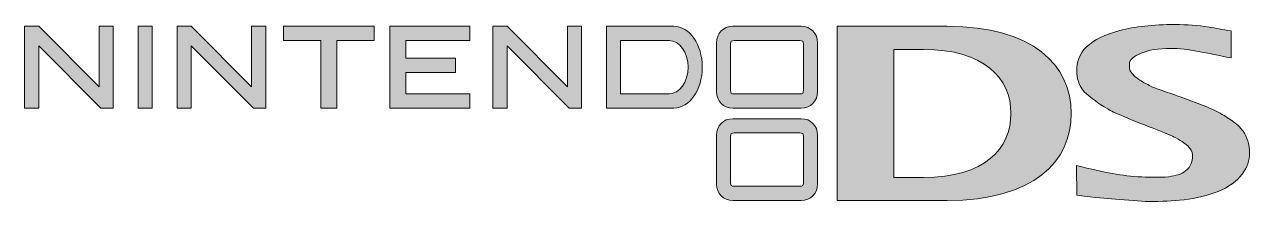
# Model space of a CAD drawing. Header units: millimetres. Extents: x 0 to 69.4, y -10 to 0.
import ezdxf

# ---------------------------------------------------------------- set-up
doc = ezdxf.new("R2010")
doc.units = ezdxf.units.MM
doc.header["$MEASUREMENT"] = 0
doc.layers.add('Layer 1', color=7, linetype='Continuous', lineweight=0)

# ---------------------------------------------------------------- blocks, each defined once
blk = doc.blocks.new('Block_0')
at = {"layer": 'Layer 1', "true_color": 0x010101, "transparency": 33554687}
h = blk.add_hatch(color=18, dxfattribs=at)
h.dxf.hatch_style = 2
edge = h.paths.add_edge_path()
edge.add_spline(control_points=[(59.587, -9.639), (59.587, -8.866), (59.565, -8.602), (59.565, -7.964), (61.255, -8.383), (62.078, -8.559), (63.261, -8.612), (63.72, -8.633), (64.553, -8.656), (64.939, -8.575), (65.324, -8.495), (65.576, -8.45), (65.849, -8.177), (66.122, -7.903), (66.143, -7.578), (66.143, -7.372), (66.143, -7.166), (66.003, -7.023), (65.922, -6.922), (65.789, -6.769), (65.544, -6.599), (65.192, -6.411), (64.768, -6.167), (63.541, -5.752), (62.238, -5.193), (61.783, -5.015), (61.482, -4.87), (61.334, -4.761), (60.782, -4.472), (60.377, -4.116), (60.118, -3.896), (59.858, -3.676), (59.757, -3.445), (59.677, -3.215), (59.599, -2.993), (59.579, -2.863), (59.579, -2.61), (59.579, -2.159), (59.704, -1.663), (60.127, -1.265), (60.551, -0.867), (61.181, -0.558), (62.018, -0.335), (62.856, -0.112), (63.9, 0), (65.149, 0), (65.864, 0), (66.379, -0.043), (67.082, -0.146), (67.457, -0.201), (67.799, -0.296), (68.326, -0.36), (68.326, -0.886), (68.321, -1.24), (68.321, -1.888), (66.938, -1.611), (65.879, -1.349), (64.907, -1.349), (64.211, -1.349), (63.653, -1.44), (63.228, -1.619), (62.804, -1.8), (62.561, -2.002), (62.561, -2.221), (62.561, -2.286), (62.561, -2.408), (62.569, -2.497), (62.575, -2.576), (62.712, -2.767), (62.769, -2.832), (62.827, -2.897), (62.936, -2.987), (63.096, -3.1), (63.257, -3.215), (63.501, -3.352), (63.827, -3.512), (64.153, -3.673), (65.199, -3.984), (65.439, -4.088), (65.439, -4.088), (66.848, -4.613), (66.848, -4.613), (67.197, -4.787), (67.533, -4.909), (67.816, -5.077), (68.099, -5.247), (68.345, -5.412), (68.555, -5.574), (68.765, -5.734), (68.875, -5.868), (68.998, -6.019), (69.121, -6.17), (69.21, -6.422), (69.271, -6.578), (69.331, -6.735), (69.363, -7.104), (69.363, -7.273), (69.363, -7.679), (69.232, -8.064), (68.943, -8.45), (68.658, -8.83), (68.175, -9.209), (67.589, -9.439), (67.004, -9.669), (66.343, -9.814), (65.658, -9.902), (64.974, -9.989), (64.423, -10), (63.663, -10), (63.153, -10), (62.426, -9.921), (61.777, -9.871), (61.128, -9.822), (60.777, -9.795), (59.587, -9.639)], knot_values=[0, 0, 0, 0, 1, 1, 1, 2, 2, 2, 3, 3, 3, 4, 4, 4, 5, 5, 5, 6, 6, 6, 7, 7, 7, 8, 8, 8, 9, 9, 9, 10, 10, 10, 11, 11, 11, 12, 12, 12, 13, 13, 13, 14, 14, 14, 15, 15, 15, 16, 16, 16, 17, 17, 17, 18, 18, 18, 19, 19, 19, 20, 20, 20, 21, 21, 21, 22, 22, 22, 23, 23, 23, 24, 24, 24, 25, 25, 25, 26, 26, 26, 27, 27, 27, 28, 28, 28, 29, 29, 29, 30, 30, 30, 31, 31, 31, 32, 32, 32, 33, 33, 33, 34, 34, 34, 35, 35, 35, 36, 36, 36, 37, 37, 37, 38, 38, 38, 38], degree=3, periodic=0)
h = blk.add_hatch(color=18, dxfattribs=at)
h.dxf.hatch_style = 2
h.paths.add_polyline_path([(4.219, -0.1), (4.219, -3.516), (0.804, -0.1), (0, -0.1), (0, -4.722), (0.804, -4.722), (0.804, -1.206), (4.32, -4.722), (5.023, -4.722), (5.023, -0.1)])
h = blk.add_hatch(color=18, dxfattribs=at)
h.dxf.hatch_style = 2
h.paths.add_polyline_path([(6.43, -0.1), (7.233, -0.1), (7.233, -4.722), (6.43, -4.722)])
h = blk.add_hatch(color=18, dxfattribs=at)
h.dxf.hatch_style = 2
h.paths.add_polyline_path([(12.859, -0.1), (12.859, -3.516), (9.443, -0.1), (8.64, -0.1), (8.64, -4.722), (9.443, -4.722), (9.443, -1.206), (12.96, -4.722), (13.663, -4.722), (13.663, -0.1)])
h = blk.add_hatch(color=18, dxfattribs=at)
h.dxf.hatch_style = 2
h.paths.add_polyline_path([(16.777, -0.904), (16.777, -4.722), (17.681, -4.722), (17.681, -0.904), (19.791, -0.904), (19.791, -0.1), (14.667, -0.1), (14.667, -0.904)])
h = blk.add_hatch(color=18, dxfattribs=at)
h.dxf.hatch_style = 2
h.paths.add_polyline_path([(20.695, -0.1), (20.695, -4.722), (25.216, -4.722), (25.216, -3.918), (21.599, -3.918), (21.599, -2.712), (24.412, -2.712), (24.412, -1.909), (21.599, -1.909), (21.599, -0.904), (25.216, -0.904), (25.216, -0.1)])
h = blk.add_hatch(color=18, dxfattribs=at)
h.dxf.hatch_style = 2
h.paths.add_polyline_path([(30.741, -0.1), (30.741, -3.516), (27.326, -0.1), (26.522, -0.1), (26.522, -4.722), (27.326, -4.722), (27.326, -1.206), (30.842, -4.722), (31.545, -4.722), (31.545, -0.1)])
h = blk.add_hatch(color=18, dxfattribs=at)
h.dxf.hatch_style = 2
edge = h.paths.add_edge_path()
edge.add_spline(control_points=[(33.755, -0.904), (33.755, -0.904), (36.501, -0.904), (36.501, -0.904), (37.093, -0.904), (37.573, -1.579), (37.573, -2.411), (37.573, -3.243), (37.093, -3.918), (36.501, -3.918), (36.501, -3.918), (33.755, -3.918), (33.755, -3.918), (33.755, -3.918), (33.755, -0.904), (33.755, -0.904)], knot_values=[0, 0, 0, 0, 1, 1, 1, 2, 2, 2, 3, 3, 3, 4, 4, 4, 5, 5, 5, 5], degree=3, periodic=0)
edge = h.paths.add_edge_path()
edge.add_spline(control_points=[(32.952, -0.1), (32.952, -0.1), (32.952, -4.722), (32.952, -4.722), (32.952, -4.722), (36.769, -4.722), (36.769, -4.722), (37.657, -4.722), (38.377, -3.687), (38.377, -2.411), (38.377, -1.135), (37.657, -0.1), (36.769, -0.1), (36.769, -0.1), (32.952, -0.1), (32.952, -0.1)], knot_values=[0, 0, 0, 0, 1, 1, 1, 2, 2, 2, 3, 3, 3, 4, 4, 4, 5, 5, 5, 5], degree=3, periodic=0)
h = blk.add_hatch(color=18, dxfattribs=at)
h.dxf.hatch_style = 2
edge = h.paths.add_edge_path()
edge.add_spline(control_points=[(39.984, -1.105), (39.984, -0.937), (40.017, -0.904), (40.185, -0.904), (40.185, -0.904), (43.902, -0.904), (43.902, -0.904), (44.07, -0.904), (44.103, -0.937), (44.103, -1.105), (44.103, -1.105), (44.103, -3.717), (44.103, -3.717), (44.103, -3.885), (44.07, -3.918), (43.902, -3.918), (43.902, -3.918), (40.185, -3.918), (40.185, -3.918), (40.017, -3.918), (39.984, -3.885), (39.984, -3.717), (39.984, -3.717), (39.984, -1.105), (39.984, -1.105)], knot_values=[0, 0, 0, 0, 1, 1, 1, 2, 2, 2, 3, 3, 3, 4, 4, 4, 5, 5, 5, 6, 6, 6, 7, 7, 7, 8, 8, 8, 8], degree=3, periodic=0)
edge = h.paths.add_edge_path()
edge.add_spline(control_points=[(39.18, -1.032), (39.18, -1.032), (39.18, -3.79), (39.18, -3.79), (39.18, -4.328), (39.574, -4.722), (40.111, -4.722), (40.111, -4.722), (43.976, -4.722), (43.976, -4.722), (44.514, -4.722), (44.908, -4.328), (44.908, -3.79), (44.908, -3.79), (44.908, -1.032), (44.908, -1.032), (44.908, -0.494), (44.514, -0.1), (43.976, -0.1), (43.976, -0.1), (40.111, -0.1), (40.111, -0.1), (39.574, -0.1), (39.18, -0.494), (39.18, -1.032)], knot_values=[0, 0, 0, 0, 1, 1, 1, 2, 2, 2, 3, 3, 3, 4, 4, 4, 5, 5, 5, 6, 6, 6, 7, 7, 7, 8, 8, 8, 8], degree=3, periodic=0)
h = blk.add_hatch(color=18, dxfattribs=at)
h.dxf.hatch_style = 2
edge = h.paths.add_edge_path()
edge.add_spline(control_points=[(49.226, -1.406), (49.226, -1.406), (50.902, -1.406), (50.902, -1.406), (54.335, -1.406), (55.857, -3.026), (55.857, -5.023), (55.857, -7.02), (54.37, -8.64), (50.902, -8.64), (50.902, -8.64), (49.226, -8.64), (49.226, -8.64), (49.226, -8.64), (49.226, -1.406), (49.226, -1.406)], knot_values=[0, 0, 0, 0, 1, 1, 1, 2, 2, 2, 3, 3, 3, 4, 4, 4, 5, 5, 5, 5], degree=3, periodic=0)
edge = h.paths.add_edge_path()
edge.add_spline(control_points=[(46.012, -0.1), (46.012, -0.1), (46.012, -9.946), (46.012, -9.946), (46.012, -9.946), (52.24, -9.946), (52.24, -9.946), (57.163, -9.946), (59.273, -7.742), (59.273, -5.023), (59.273, -2.305), (57.113, -0.1), (52.24, -0.1), (52.24, -0.1), (46.012, -0.1), (46.012, -0.1)], knot_values=[0, 0, 0, 0, 1, 1, 1, 2, 2, 2, 3, 3, 3, 4, 4, 4, 5, 5, 5, 5], degree=3, periodic=0)
at = {"layer": 'Layer 1', "true_color": 0x7d7e7d, "transparency": 33554687}
h = blk.add_hatch(color=8, dxfattribs=at)
h.dxf.hatch_style = 2
edge = h.paths.add_edge_path()
edge.add_spline(control_points=[(39.984, -6.329), (39.984, -6.161), (40.017, -6.128), (40.185, -6.128), (40.185, -6.128), (43.902, -6.128), (43.902, -6.128), (44.07, -6.128), (44.103, -6.161), (44.103, -6.329), (44.103, -6.329), (44.103, -8.941), (44.103, -8.941), (44.103, -9.109), (44.07, -9.142), (43.902, -9.142), (43.902, -9.142), (40.185, -9.142), (40.185, -9.142), (40.017, -9.142), (39.984, -9.109), (39.984, -8.941), (39.984, -8.941), (39.984, -6.329), (39.984, -6.329)], knot_values=[0, 0, 0, 0, 1, 1, 1, 2, 2, 2, 3, 3, 3, 4, 4, 4, 5, 5, 5, 6, 6, 6, 7, 7, 7, 8, 8, 8, 8], degree=3, periodic=0)
edge = h.paths.add_edge_path()
edge.add_spline(control_points=[(39.18, -6.256), (39.18, -6.256), (39.18, -9.015), (39.18, -9.015), (39.18, -9.552), (39.574, -9.946), (40.111, -9.946), (40.111, -9.946), (43.976, -9.946), (43.976, -9.946), (44.514, -9.946), (44.908, -9.552), (44.908, -9.015), (44.908, -9.015), (44.908, -6.256), (44.908, -6.256), (44.908, -5.718), (44.514, -5.324), (43.976, -5.324), (43.976, -5.324), (40.111, -5.324), (40.111, -5.324), (39.574, -5.324), (39.18, -5.718), (39.18, -6.256)], knot_values=[0, 0, 0, 0, 1, 1, 1, 2, 2, 2, 3, 3, 3, 4, 4, 4, 5, 5, 5, 6, 6, 6, 7, 7, 7, 8, 8, 8, 8], degree=3, periodic=0)
at = {"layer": 'Layer 1'}
for points in [[(4.219, -0.1), (4.219, -3.516), (0.804, -0.1), (0, -0.1), (0, -4.722), (0.804, -4.722), (0.804, -1.206), (4.32, -4.722), (5.023, -4.722), (5.023, -0.1)], [(6.43, -0.1), (7.233, -0.1), (7.233, -4.722), (6.43, -4.722)], [(12.859, -0.1), (12.859, -3.516), (9.443, -0.1), (8.64, -0.1), (8.64, -4.722), (9.443, -4.722), (9.443, -1.206), (12.96, -4.722), (13.663, -4.722), (13.663, -0.1)], [(16.777, -0.904), (16.777, -4.722), (17.681, -4.722), (17.681, -0.904), (19.791, -0.904), (19.791, -0.1), (14.667, -0.1), (14.667, -0.904)], [(20.695, -0.1), (20.695, -4.722), (25.216, -4.722), (25.216, -3.918), (21.599, -3.918), (21.599, -2.712), (24.412, -2.712), (24.412, -1.909), (21.599, -1.909), (21.599, -0.904), (25.216, -0.904), (25.216, -0.1)], [(30.741, -0.1), (30.741, -3.516), (27.326, -0.1), (26.522, -0.1), (26.522, -4.722), (27.326, -4.722), (27.326, -1.206), (30.842, -4.722), (31.545, -4.722), (31.545, -0.1)]]:
    blk.add_lwpolyline(points, close=True, dxfattribs=at)
for points, knots in [([(59.587, -9.639), (59.587, -8.866), (59.565, -8.602), (59.565, -7.964), (61.255, -8.383), (62.078, -8.559), (63.261, -8.612), (63.72, -8.633), (64.553, -8.656), (64.939, -8.575), (65.324, -8.495), (65.576, -8.45), (65.849, -8.177), (66.122, -7.903), (66.143, -7.578), (66.143, -7.372), (66.143, -7.166), (66.003, -7.023), (65.922, -6.922), (65.789, -6.769), (65.544, -6.599), (65.192, -6.411), (64.768, -6.167), (63.541, -5.752), (62.238, -5.193), (61.783, -5.015), (61.482, -4.87), (61.334, -4.761), (60.782, -4.472), (60.377, -4.116), (60.118, -3.896), (59.858, -3.676), (59.757, -3.445), (59.677, -3.215), (59.599, -2.993), (59.579, -2.863), (59.579, -2.61), (59.579, -2.159), (59.704, -1.663), (60.127, -1.265), (60.551, -0.867), (61.181, -0.558), (62.018, -0.335), (62.856, -0.112), (63.9, 0), (65.149, 0), (65.864, 0), (66.379, -0.043), (67.082, -0.146), (67.457, -0.201), (67.799, -0.296), (68.326, -0.36), (68.326, -0.886), (68.321, -1.24), (68.321, -1.888), (66.938, -1.611), (65.879, -1.349), (64.907, -1.349), (64.211, -1.349), (63.653, -1.44), (63.228, -1.619), (62.804, -1.8), (62.561, -2.002), (62.561, -2.221), (62.561, -2.286), (62.561, -2.408), (62.569, -2.497), (62.575, -2.576), (62.712, -2.767), (62.769, -2.832), (62.827, -2.897), (62.936, -2.987), (63.096, -3.1), (63.257, -3.215), (63.501, -3.352), (63.827, -3.512), (64.153, -3.673), (65.199, -3.984), (65.439, -4.088), (65.439, -4.088), (66.848, -4.613), (66.848, -4.613), (67.197, -4.787), (67.533, -4.909), (67.816, -5.077), (68.099, -5.247), (68.345, -5.412), (68.555, -5.574), (68.765, -5.734), (68.875, -5.868), (68.998, -6.019), (69.121, -6.17), (69.21, -6.422), (69.271, -6.578), (69.331, -6.735), (69.363, -7.104), (69.363, -7.273), (69.363, -7.679), (69.232, -8.064), (68.943, -8.45), (68.658, -8.83), (68.175, -9.209), (67.589, -9.439), (67.004, -9.669), (66.343, -9.814), (65.658, -9.902), (64.974, -9.989), (64.423, -10), (63.663, -10), (63.153, -10), (62.426, -9.921), (61.777, -9.871), (61.128, -9.822), (60.777, -9.795), (59.587, -9.639)], [0, 0, 0, 0, 1, 1, 1, 2, 2, 2, 3, 3, 3, 4, 4, 4, 5, 5, 5, 6, 6, 6, 7, 7, 7, 8, 8, 8, 9, 9, 9, 10, 10, 10, 11, 11, 11, 12, 12, 12, 13, 13, 13, 14, 14, 14, 15, 15, 15, 16, 16, 16, 17, 17, 17, 18, 18, 18, 19, 19, 19, 20, 20, 20, 21, 21, 21, 22, 22, 22, 23, 23, 23, 24, 24, 24, 25, 25, 25, 26, 26, 26, 27, 27, 27, 28, 28, 28, 29, 29, 29, 30, 30, 30, 31, 31, 31, 32, 32, 32, 33, 33, 33, 34, 34, 34, 35, 35, 35, 36, 36, 36, 37, 37, 37, 38, 38, 38, 38]), ([(32.952, -0.1), (32.952, -0.1), (32.952, -4.722), (32.952, -4.722), (32.952, -4.722), (36.769, -4.722), (36.769, -4.722), (37.657, -4.722), (38.377, -3.687), (38.377, -2.411), (38.377, -1.135), (37.657, -0.1), (36.769, -0.1), (36.769, -0.1), (32.952, -0.1), (32.952, -0.1)], [0, 0, 0, 0, 1, 1, 1, 2, 2, 2, 3, 3, 3, 4, 4, 4, 5, 5, 5, 5]), ([(39.18, -1.032), (39.18, -1.032), (39.18, -3.79), (39.18, -3.79), (39.18, -4.328), (39.574, -4.722), (40.111, -4.722), (40.111, -4.722), (43.976, -4.722), (43.976, -4.722), (44.514, -4.722), (44.908, -4.328), (44.908, -3.79), (44.908, -3.79), (44.908, -1.032), (44.908, -1.032), (44.908, -0.494), (44.514, -0.1), (43.976, -0.1), (43.976, -0.1), (40.111, -0.1), (40.111, -0.1), (39.574, -0.1), (39.18, -0.494), (39.18, -1.032)], [0, 0, 0, 0, 1, 1, 1, 2, 2, 2, 3, 3, 3, 4, 4, 4, 5, 5, 5, 6, 6, 6, 7, 7, 7, 8, 8, 8, 8]), ([(46.012, -0.1), (46.012, -0.1), (46.012, -9.946), (46.012, -9.946), (46.012, -9.946), (52.24, -9.946), (52.24, -9.946), (57.163, -9.946), (59.273, -7.742), (59.273, -5.023), (59.273, -2.305), (57.113, -0.1), (52.24, -0.1), (52.24, -0.1), (46.012, -0.1), (46.012, -0.1)], [0, 0, 0, 0, 1, 1, 1, 2, 2, 2, 3, 3, 3, 4, 4, 4, 5, 5, 5, 5]), ([(33.755, -0.904), (33.755, -0.904), (36.501, -0.904), (36.501, -0.904), (37.093, -0.904), (37.573, -1.579), (37.573, -2.411), (37.573, -3.243), (37.093, -3.918), (36.501, -3.918), (36.501, -3.918), (33.755, -3.918), (33.755, -3.918), (33.755, -3.918), (33.755, -0.904), (33.755, -0.904)], [0, 0, 0, 0, 1, 1, 1, 2, 2, 2, 3, 3, 3, 4, 4, 4, 5, 5, 5, 5]), ([(39.984, -1.105), (39.984, -0.937), (40.017, -0.904), (40.185, -0.904), (40.185, -0.904), (43.902, -0.904), (43.902, -0.904), (44.07, -0.904), (44.103, -0.937), (44.103, -1.105), (44.103, -1.105), (44.103, -3.717), (44.103, -3.717), (44.103, -3.885), (44.07, -3.918), (43.902, -3.918), (43.902, -3.918), (40.185, -3.918), (40.185, -3.918), (40.017, -3.918), (39.984, -3.885), (39.984, -3.717), (39.984, -3.717), (39.984, -1.105), (39.984, -1.105)], [0, 0, 0, 0, 1, 1, 1, 2, 2, 2, 3, 3, 3, 4, 4, 4, 5, 5, 5, 6, 6, 6, 7, 7, 7, 8, 8, 8, 8]), ([(49.226, -1.406), (49.226, -1.406), (50.902, -1.406), (50.902, -1.406), (54.335, -1.406), (55.857, -3.026), (55.857, -5.023), (55.857, -7.02), (54.37, -8.64), (50.902, -8.64), (50.902, -8.64), (49.226, -8.64), (49.226, -8.64), (49.226, -8.64), (49.226, -1.406), (49.226, -1.406)], [0, 0, 0, 0, 1, 1, 1, 2, 2, 2, 3, 3, 3, 4, 4, 4, 5, 5, 5, 5]), ([(39.18, -6.256), (39.18, -6.256), (39.18, -9.015), (39.18, -9.015), (39.18, -9.552), (39.574, -9.946), (40.111, -9.946), (40.111, -9.946), (43.976, -9.946), (43.976, -9.946), (44.514, -9.946), (44.908, -9.552), (44.908, -9.015), (44.908, -9.015), (44.908, -6.256), (44.908, -6.256), (44.908, -5.718), (44.514, -5.324), (43.976, -5.324), (43.976, -5.324), (40.111, -5.324), (40.111, -5.324), (39.574, -5.324), (39.18, -5.718), (39.18, -6.256)], [0, 0, 0, 0, 1, 1, 1, 2, 2, 2, 3, 3, 3, 4, 4, 4, 5, 5, 5, 6, 6, 6, 7, 7, 7, 8, 8, 8, 8]), ([(39.984, -6.329), (39.984, -6.161), (40.017, -6.128), (40.185, -6.128), (40.185, -6.128), (43.902, -6.128), (43.902, -6.128), (44.07, -6.128), (44.103, -6.161), (44.103, -6.329), (44.103, -6.329), (44.103, -8.941), (44.103, -8.941), (44.103, -9.109), (44.07, -9.142), (43.902, -9.142), (43.902, -9.142), (40.185, -9.142), (40.185, -9.142), (40.017, -9.142), (39.984, -9.109), (39.984, -8.941), (39.984, -8.941), (39.984, -6.329), (39.984, -6.329)], [0, 0, 0, 0, 1, 1, 1, 2, 2, 2, 3, 3, 3, 4, 4, 4, 5, 5, 5, 6, 6, 6, 7, 7, 7, 8, 8, 8, 8])]:
    blk.add_open_spline(points, degree=3, knots=knots, dxfattribs=at)

msp = doc.modelspace()

# ---------------------------------------------------------------- block references
at = {"layer": 'Layer 1'}
msp.add_blockref('Block_0', (0, 0), dxfattribs=at)

doc.saveas('drawing.dxf')
